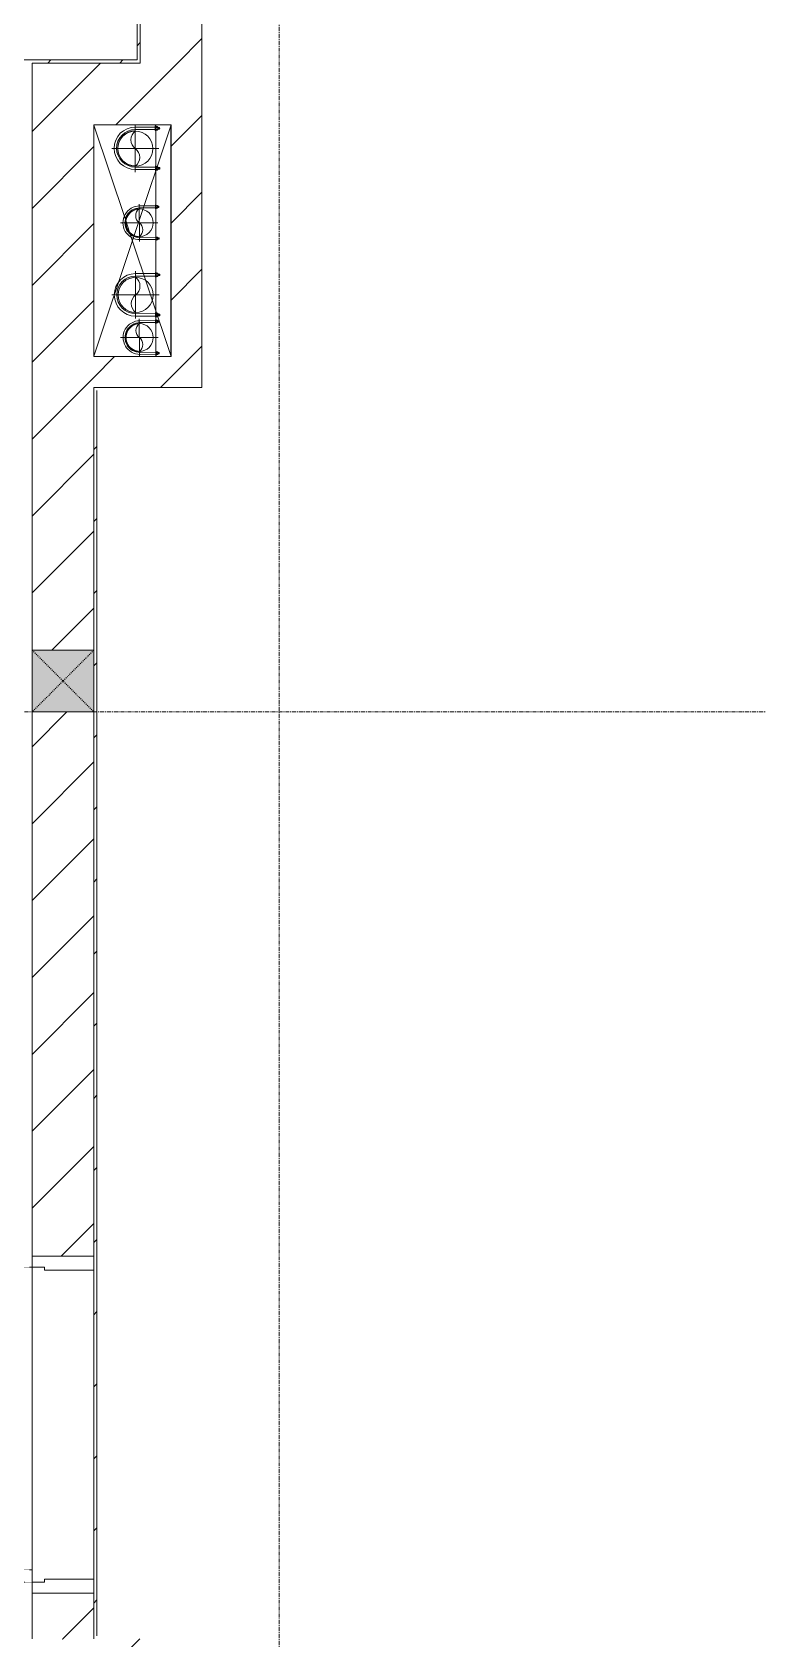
# Model space of a CAD drawing. Header units: millimetres. Extents: x 5359 to 218750, y -16347 to 109893.
# Drawn here: x 41853 to 44202, y 45437 to 50637 of the extents above; entities that cross this region are included whole.
import ezdxf

# ---------------------------------------------------------------- set-up
doc = ezdxf.new("R2010")
doc.units = ezdxf.units.MM
for name, pattern in [('Dash', [6, 3, -3]), ('Grid Line', [22.225, 12.7, -3.175, 3.175, -3.175]), ('IMPORT-CENTER _3_', [10.16, 6.35, -1.27, 1.27, -1.27]), ('NET VAN', [1.06, 0.53, -0.53])]:
    doc.linetypes.add(name, pattern=pattern)
for name, color, linetype, lineweight in [('0-1', 7, 'Continuous', 5), ('0-2', 9, 'Continuous', 9), ('A-DETL-GENF-2', 9, 'NET VAN', 9), ('A-DOOR', 31, 'Continuous', 9), ('A-DOOR-FRAM', 31, 'Continuous', 9), ('A-FLOR', 192, 'Continuous', 9), ('A-FLOR-1', 9, 'Continuous', 9), ('A-WALL', 113, 'Continuous', 9), ('A-WALL-3', 113, 'Continuous', 18), ('A-WALL-PATT-2', 9, 'Continuous', 9), ('A-WALL-PATT-3', 111, 'Continuous', 9), ('G-IMPT', 8, 'Continuous', 9), ('G-IMPT-1', 8, 'IMPORT-CENTER _3_', 9), ('I-WALL-1', 53, 'Continuous', 18), ('I-WALL-3', 2, 'Continuous', 18), ('M-EQPM', 50, 'Continuous', 9), ('S-COLS', 52, 'Continuous', 9), ('S-COLS-3', 9, 'Continuous', 9), ('S-COLS-4', 52, 'Continuous', 18), ('S-COLS-HDLN', 52, 'Dash', 9), ('S-GRID-1', 1, 'Grid Line', 9)]:
    doc.layers.add(name, color=color, linetype=linetype, lineweight=lineweight)
pattern_1 = [(45, (0, 0), (-116.6726, 116.6726), [])]
pattern_2 = [(45, (0, 0), (-124.4508, 124.4508), [])]

# ---------------------------------------------------------------- blocks, each defined once
blk = doc.blocks.new('NCV_TKTC_TANG 1_rvt-1-TKCS_MB ĐỊNH VỊ CỔNG-HÀNG RÀO')
at = {"layer": 'A-WALL-PATT-2'}
h = blk.add_hatch(dxfattribs=at)
h.set_pattern_fill('FP_3', color=256, style=0, pattern_type=2)
h.set_pattern_definition(pattern_1)
h.paths.add_polyline_path([(42202.6, 50546.9), (42202.6, 53436.9), (42192.6, 53436.9), (42192.6, 50546.9)])
h = blk.add_hatch(dxfattribs=at)
h.set_pattern_fill('FP_3', color=256, style=0, pattern_type=2)
h.set_pattern_definition(pattern_1)
h.paths.add_polyline_path([(40461.4, 50536.9), (40952.6, 50536.9), (40952.6, 50546.9), (38152.6, 50546.9), (38152.6, 50536.9), (40052.6, 50536.9)])
h.paths.add_polyline_path([(42202.6, 50536.9), (42202.6, 50546.9), (41752.6, 50546.9), (41752.6, 50536.9), (41852.6, 50536.9)])
at = {"layer": 'A-FLOR-1'}
blk.add_line((42052.4, 45630.3), (42052.4, 46630.3), dxfattribs=at)
at = {"layer": 'I-WALL-1'}
for p, q in [((42192.6, 53426.9), (42192.6, 50546.9)), ((42202.6, 50546.9), (42202.6, 53436.9)), ((42192.6, 50546.9), (41752.6, 50546.9)), ((42202.6, 50536.9), (42202.6, 50546.9)), ((41852.6, 50536.9), (42202.6, 50536.9))]:
    blk.add_line(p, q, dxfattribs=at)
blk = doc.blocks.new('TKTC_XREF_251221_MB TANG 1 - TKTC_XREF_260130_MB TANG 1_dwg_CUM U_DN100-4202115-TKCS_MB ĐỊNH VỊ CỔNG-HÀNG RÀO')
at = {"layer": 'G-IMPT'}
blk.add_hatch(color=256, dxfattribs=at).paths.add_polyline_path([(0, -61), (0, -57), (14.8, -55.1), (28.5, -49.4), (40.3, -40.3), (49.4, -28.5), (55.1, -14.8), (57, 0), (55.1, 14.8), (49.4, 28.5), (40.3, 40.3), (28.5, 49.4), (14.8, 55.1), (0, 57), (0, 61), (15.8, 58.9), (37.7, 47.3), (43.1, 43.1), (52.8, 30.5), (58.9, 15.8), (61, 0), (58.9, -15.8), (52.8, -30.5), (43.1, -43.1), (30.5, -52.8), (15.8, -58.9)])
for p, q in [((-79.1, 66.6), (-79.1, 63.4)), ((-76.6, 66.6), (-76.6, 63.4)), ((-74.6, 66.6), (-74.6, 63.4)), ((-72.7, 69.3), (-72.7, 60.7)), ((-66.9, 67.9), (-71.7, 67.9)), ((-65, 69), (0, 69)), ((-66.9, 62.1), (-71.7, 62.1)), ((-79.1, -63.4), (-79.1, -66.6)), ((-76.6, -63.4), (-76.6, -66.6)), ((-74.6, -63.4), (-74.6, -66.6)), ((-72.7, -60.7), (-72.7, -69.3)), ((-66.9, -62.1), (-71.7, -62.1)), ((-66.9, -67.9), (-71.7, -67.9)), ((-65, -69), (0, -69))]:
    blk.add_line(p, q, dxfattribs=at)
at = {"layer": 'G-IMPT', "flags": 128}
for points in [[(-72.7, 67.6), (-78.1, 67.6), (-78.1, 62.4), (-72.7, 62.4)], [(-71.7, 59.2), (-66.9, 59.2), (-66.9, 70.8), (-71.7, 70.8)], [(-66.9, 70.8), (-66.9, 72.7), (-65, 72.7), (-65, 57.3), (-66.9, 57.3), (-66.9, 59.2)], [(-65, 61), (0, 61), (0, 57)], [(-72.7, -62.4), (-78.1, -62.4), (-78.1, -67.6), (-72.7, -67.6)], [(-71.7, -70.8), (-66.9, -70.8), (-66.9, -59.2), (-71.7, -59.2)], [(-66.9, -59.2), (-66.9, -57.3), (-65, -57.3), (-65, -72.7), (-66.9, -72.7), (-66.9, -70.8)], [(-65, -61), (0, -61), (0, -57)]]:
    blk.add_lwpolyline(points, dxfattribs=at)
at = {"layer": 'G-IMPT'}
for centre, radius, start, end in [((-78.1, 66.6), 0.96, 90, 180), ((-71.1, 69.3), 1.56, 112.61986, 247.38014), ((-67.9, 65), 4.8, 143.1301, 216.8699), ((0, 0), 69, 270, 90), ((-78.1, 63.4), 0.96, 180, 270), ((-71.1, 60.7), 1.56, 112.61986, 247.38014), ((0, 0), 61, 270, 90), ((0, 0), 57, 270, 90), ((-78.1, -63.4), 0.96, 90, 180), ((-71.1, -60.7), 1.56, 112.61986, 247.38014), ((-67.9, -65), 4.8, 143.1301, 216.8699), ((-78.1, -66.6), 0.96, 180, 270), ((-71.1, -69.3), 1.56, 112.61986, 247.38014)]:
    blk.add_arc(centre, radius, start, end, dxfattribs=at)
blk = doc.blocks.new('TKTC_XREF_251221_MB TANG 1 - TKTC_XREF_260130_MB TANG 1_dwg_$cc-4202117-TKCS_MB ĐỊNH VỊ CỔNG-HÀNG RÀO')
at = {"layer": 'G-IMPT'}
blk.add_circle((0, 0), 0.5, dxfattribs=at)
for centre, radius, start, end in [((0, 0), 0.5, 90, 270), ((0.188, 0.25), 0.313, 126.8699, 233.1301), ((-0.188, -0.25), 0.313, 306.8699, 53.1301)]:
    blk.add_arc(centre, radius, start, end, dxfattribs=at)
at = {"layer": 'G-IMPT-1'}
for p, q in [((0, -0.673), (0, 0.673)), ((-0.673, 0), (0.673, 0))]:
    blk.add_line(p, q, dxfattribs=at)
blk = doc.blocks.new('TKTC_XREF_251221_MB TANG 1 - TKTC_XREF_260130_MB TANG 1_dwg_$cc-V88-TKCS_MB ĐỊNH VỊ CỔNG-HÀNG RÀO')
at = {"layer": 'G-IMPT'}
blk.add_circle((0, 0), 0.5, dxfattribs=at)
for centre, radius, start, end in [((0, 0), 0.5, 90, 270), ((0.188, 0.25), 0.313, 126.8699, 233.1301), ((-0.188, -0.25), 0.313, 306.8699, 53.1301)]:
    blk.add_arc(centre, radius, start, end, dxfattribs=at)
at = {"layer": 'G-IMPT-1'}
for p, q in [((0, -0.673), (0, 0.673)), ((-0.673, 0), (0.673, 0))]:
    blk.add_line(p, q, dxfattribs=at)
blk = doc.blocks.new('TKTC_XREF_251221_MB TANG 1 - TKTC_XREF_260130_MB TANG 1_dwg_CUM U_DN100-4202112-TKCS_MB ĐỊNH VỊ CỔNG-HÀNG RÀO')
at = {"layer": 'G-IMPT'}
blk.add_hatch(color=256, dxfattribs=at).paths.add_polyline_path([(0, 61), (0, 57), (14.8, 55.1), (28.5, 49.4), (40.3, 40.3), (49.4, 28.5), (55.1, 14.8), (57, 0), (55.1, -14.8), (49.4, -28.5), (40.3, -40.3), (28.5, -49.4), (14.8, -55.1), (0, -57), (0, -61), (15.8, -58.9), (30.5, -52.8), (43.1, -43.1), (52.8, -30.5), (58.9, -15.8), (61, 0), (58.9, 15.8), (52.8, 30.5), (43.1, 43.1), (30.5, 52.8), (15.8, 58.9)])
for p, q in [((-79.1, 66.6), (-79.1, 63.4)), ((-76.6, 66.6), (-76.6, 63.4)), ((-74.6, 66.6), (-74.6, 63.4)), ((-72.7, 69.3), (-72.7, 60.7)), ((-66.9, 67.9), (-71.7, 67.9)), ((-66.9, 62.1), (-71.7, 62.1)), ((-65, 69), (0, 69)), ((-79.1, -63.4), (-79.1, -66.6)), ((-76.6, -63.4), (-76.6, -66.6)), ((-74.6, -63.4), (-74.6, -66.6)), ((-72.7, -60.7), (-72.7, -69.3)), ((-66.9, -62.1), (-71.7, -62.1)), ((-66.9, -67.9), (-71.7, -67.9)), ((-65, -69), (0, -69))]:
    blk.add_line(p, q, dxfattribs=at)
at = {"layer": 'G-IMPT', "flags": 128}
for points in [[(-72.7, 67.6), (-78.1, 67.6), (-78.1, 62.4), (-72.7, 62.4)], [(-71.7, 59.2), (-66.9, 59.2), (-66.9, 70.8), (-71.7, 70.8)], [(-66.9, 70.8), (-66.9, 72.7), (-65, 72.7), (-65, 57.3), (-66.9, 57.3), (-66.9, 59.2)], [(-65, 61), (0, 61), (0, 57)], [(-72.7, -62.4), (-78.1, -62.4), (-78.1, -67.6), (-72.7, -67.6)], [(-71.7, -70.8), (-66.9, -70.8), (-66.9, -59.2), (-71.7, -59.2)], [(-66.9, -59.2), (-66.9, -57.3), (-65, -57.3), (-65, -72.7), (-66.9, -72.7), (-66.9, -70.8)], [(-65, -61), (0, -61), (0, -57)]]:
    blk.add_lwpolyline(points, dxfattribs=at)
at = {"layer": 'G-IMPT'}
for centre, radius, start, end in [((-78.1, 66.6), 0.96, 90, 180), ((-78.1, 63.4), 0.96, 180, 270), ((-71.1, 69.3), 1.56, 112.6199, 247.3801), ((-67.9, 65), 4.8, 143.1301, 216.8699), ((-71.1, 60.7), 1.56, 112.6199, 247.3801), ((0, 0), 69, 270, 90), ((0, 0), 61, 270, 90), ((0, 0), 57, 270, 90), ((-78.1, -63.4), 0.96, 90, 180), ((-78.1, -66.6), 0.96, 180, 270), ((-71.1, -60.7), 1.56, 112.6199, 247.3801), ((-67.9, -65), 4.8, 143.1301, 216.8699), ((-71.1, -69.3), 1.56, 112.6199, 247.3801)]:
    blk.add_arc(centre, radius, start, end, dxfattribs=at)
blk = doc.blocks.new('TKTC_XREF_251221_MB TANG 1 - TKTC_XREF_260130_MB TANG 1_dwg_$cc-4202114-TKCS_MB ĐỊNH VỊ CỔNG-HÀNG RÀO')
at = {"layer": 'G-IMPT'}
blk.add_circle((0, 0), 0.5, dxfattribs=at)
for centre, radius, start, end in [((0, 0), 0.5, 90, 270), ((0.188, 0.25), 0.313, 126.8699, 233.1301), ((-0.188, -0.25), 0.313, 306.8699, 53.1301)]:
    blk.add_arc(centre, radius, start, end, dxfattribs=at)
at = {"layer": 'G-IMPT-1'}
for p, q in [((0, -0.673), (0, 0.673)), ((-0.673, 0), (0.673, 0))]:
    blk.add_line(p, q, dxfattribs=at)
blk = doc.blocks.new('TKTC_XREF_251221_MB TANG 1 - TKTC_XREF_260130_MB TANG 1_dwg_$cc-4202118-TKCS_MB ĐỊNH VỊ CỔNG-HÀNG RÀO')
at = {"layer": 'G-IMPT'}
blk.add_circle((0, 0), 0.5, dxfattribs=at)
for centre, radius, start, end in [((0, 0), 0.5, 90, 270), ((0.188, 0.25), 0.313, 126.8699, 233.1301), ((-0.188, -0.25), 0.313, 306.8699, 53.1301)]:
    blk.add_arc(centre, radius, start, end, dxfattribs=at)
at = {"layer": 'G-IMPT-1'}
for p, q in [((0, -0.673), (0, 0.673)), ((-0.673, 0), (0.673, 0))]:
    blk.add_line(p, q, dxfattribs=at)
blk = doc.blocks.new('TKTC_XREF_251221_MB TANG 1 - TKTC_XREF_260130_MB TANG 1_dwg-4202109-TKCS_MB ĐỊNH VỊ CỔNG-HÀNG RÀO')
at = {"layer": 'G-IMPT'}
blk.add_line((-160849.9, -351009.7), (-160849.9, -351759.8), dxfattribs=at)
at = {"layer": 'G-IMPT', "flags": 128}
blk.add_lwpolyline([(-160859.3, -351759.7), (-160899.1, -351759.5), (-160899.1, -351009.7)], dxfattribs=at)
for name, p, xscale, yscale, zscale, rotation in [('TKTC_XREF_251221_MB TANG 1 - TKTC_XREF_260130_MB TANG 1_dwg_$cc-4202114-TKCS_MB ĐỊNH VỊ CỔNG-HÀNG RÀO', (-160965, -351086.6), 113.7150000000092, 113.7150000000092, 113.7150000000092, 0.04476088158440977), ('TKTC_XREF_251221_MB TANG 1 - TKTC_XREF_260130_MB TANG 1_dwg_CUM U_DN100-4202112-TKCS_MB ĐỊNH VỊ CỔNG-HÀNG RÀO', (-160965, -351085.7), 0.9975000000000005, 0.9975000000000005, 0.9975000000000005, 180.0467435561312), ('TKTC_XREF_251221_MB TANG 1 - TKTC_XREF_260130_MB TANG 1_dwg_$cc-4202118-TKCS_MB ĐỊNH VỊ CỔNG-HÀNG RÀO', (-160952.4, -351326.8), 90.0000000000512, 90.0000000000512, 90.0000000000512, 0.419778997776333), ('TKTC_XREF_251221_MB TANG 1 - TKTC_XREF_260130_MB TANG 1_dwg_CUM U_DN100-4202112-TKCS_MB ĐỊNH VỊ CỔNG-HÀNG RÀO', (-160964.1, -351560), 0.9974999999999966, 0.9974999999999966, 0.9974999999999966, 180.0467435564899), ('TKTC_XREF_251221_MB TANG 1 - TKTC_XREF_260130_MB TANG 1_dwg_$cc-4202117-TKCS_MB ĐỊNH VỊ CỔNG-HÀNG RÀO', (-160952, -351698), 90.0000000000512, 90.0000000000512, 90.0000000000512, 0.419778997776333)]:
    blk.add_blockref(name, p, dxfattribs=dict(xscale=xscale, yscale=yscale, zscale=zscale, rotation=rotation))
at = {"extrusion": (0, 0, -1)}
for name, p, xscale, yscale, zscale, rotation in [('TKTC_XREF_251221_MB TANG 1 - TKTC_XREF_260130_MB TANG 1_dwg_CUM U_DN100-4202115-TKCS_MB ĐỊNH VỊ CỔNG-HÀNG RÀO', (160950.5, -351326.8), 0.7894736842105242, 0.7894736842105242, -0.7894736842105241, 359.5802210006287), ('TKTC_XREF_251221_MB TANG 1 - TKTC_XREF_260130_MB TANG 1_dwg_$cc-V88-TKCS_MB ĐỊNH VỊ CỔNG-HÀNG RÀO', (160964.1, -351560), 113.7150000000092, 113.7150000000092, -113.7150000000092, 179.9532564459116), ('TKTC_XREF_251221_MB TANG 1 - TKTC_XREF_260130_MB TANG 1_dwg_CUM U_DN100-4202115-TKCS_MB ĐỊNH VỊ CỔNG-HÀNG RÀO', (160950.1, -351698), 0.7894736842105242, 0.7894736842105242, -0.7894736842105241, 359.5802210006287)]:
    blk.add_blockref(name, p, dxfattribs=dict(at, xscale=xscale, yscale=yscale, zscale=zscale, rotation=rotation))
blk = doc.blocks.new('TKTC_XREF_251221_MB TANG 1 - TKTC_XREF_251221_MB TANG 1-2038492-TKCS_MB ĐỊNH VỊ CỔNG-HÀNG RÀO')
blk.add_blockref('TKTC_XREF_251221_MB TANG 1 - TKTC_XREF_260130_MB TANG 1_dwg-4202109-TKCS_MB ĐỊNH VỊ CỔNG-HÀNG RÀO', (169499.1, 384109.7))
blk = doc.blocks.new('G1_SOF - BO TRU - 200x200-V321-TKCS_MB ĐỊNH VỊ CỔNG-HÀNG RÀO')
at = {"layer": 'S-COLS-3'}
blk.add_hatch(color=256, dxfattribs=at).paths.add_polyline_path([(100, -100), (100, 100), (-100, 100), (-100, -100)])
at = {"layer": 'S-COLS-4'}
for p, q in [((100, 100), (-100, 100)), ((-100, 100), (-100, -100)), ((100, -100), (100, 100)), ((-100, -100), (100, -100))]:
    blk.add_line(p, q, dxfattribs=at)
at = {"layer": 'S-COLS-HDLN'}
for p, q in [((100, 100), (-100, -100)), ((-100, 100), (100, -100))]:
    blk.add_line(p, q, dxfattribs=at)
blk = doc.blocks.new('FD_05 - FD_05-1000x2200mm-835433-TKCS_MB ĐỊNH VỊ CỔNG-HÀNG RÀO')
at = {"layer": 'A-DETL-GENF-2'}
for p, q in [((510, -100), (470, -100)), ((470, -100), (470, -1120)), ((510, -1120), (510, -100)), ((470, -1120), (510, -1120))]:
    blk.add_line(p, q, dxfattribs=at)
blk.add_arc((510, -100), 1020, 180, 267.7525, dxfattribs=at)
at = {"layer": 'A-DOOR-FRAM'}
for p, q in [((-545, 100), (-500, 100)), ((-545, -100), (-545, 100)), ((-500, 100), (-500, -60)), ((500, 100), (545, 100)), ((500, -60), (500, 100)), ((545, 100), (545, -100)), ((-510, -100), (-545, -100)), ((-500, -60), (-510, -60)), ((-510, -60), (-510, -100)), ((510, -60), (500, -60)), ((510, -100), (510, -60)), ((545, -100), (510, -100))]:
    blk.add_line(p, q, dxfattribs=at)

msp = doc.modelspace()

# ---------------------------------------------------------------- hatches: boundary and pattern name
at = {"layer": 'A-WALL-PATT-3'}
h = msp.add_hatch(dxfattribs=at)
h.set_pattern_fill('FP_1', color=256, style=0, pattern_type=2)
h.set_pattern_definition(pattern_2)
h.paths.add_polyline_path([(42277, 50536.9), (42402.6, 50536.9), (42402.6, 53436.9), (42202.6, 53436.9), (42202.6, 50536.9)])
h = msp.add_hatch(dxfattribs=at)
h.set_pattern_fill('FP_1', color=256, style=0, pattern_type=2)
h.set_pattern_definition(pattern_2)
h.paths.add_polyline_path([(42402.6, 50336.9), (42402.6, 50536.9), (41852.6, 50536.9), (41852.6, 50336.9), (42302.6, 50336.9)])
h = msp.add_hatch(dxfattribs=at)
h.set_pattern_fill('FP_1', color=256, style=0, pattern_type=2)
h.set_pattern_definition(pattern_2)
h.paths.add_polyline_path([(41852.6, 49486.9), (42052.6, 49486.9), (42052.6, 50336.9), (41852.6, 50336.9), (41852.6, 49731.5)])
h = msp.add_hatch(dxfattribs=at)
h.set_pattern_fill('FP_1', color=256, style=0, pattern_type=2)
h.set_pattern_definition(pattern_2)
h.paths.add_polyline_path([(42302.6, 49586.9), (42402.6, 49586.9), (42402.6, 50336.9), (42302.6, 50336.9), (42302.6, 49731.5)])
h = msp.add_hatch(dxfattribs=at)
h.set_pattern_fill('FP_1', color=256, style=0, pattern_type=2)
h.set_pattern_definition(pattern_2)
h.paths.add_polyline_path([(42402.6, 49486.9), (42402.6, 49586.9), (42052.6, 49586.9), (42052.6, 49486.9), (42277, 49486.9)])
h = msp.add_hatch(dxfattribs=at)
h.set_pattern_fill('FP_1', color=256, style=0, pattern_type=2)
h.set_pattern_definition(pattern_2)
h.paths.add_polyline_path([(41892.6, 45436.9), (42052.6, 45436.9), (42052.6, 45585.3), (41852.6, 45585.3), (41852.6, 45436.9)])
h.paths.add_polyline_path([(41892.6, 46675.3), (42052.6, 46675.3), (42052.6, 48436.9), (41852.6, 48436.9), (41852.6, 46675.3)])
h.paths.add_polyline_path([(41913.1, 48636.9), (42052.6, 48636.9), (42052.6, 49486.9), (41852.6, 49486.9), (41852.6, 48636.9)])
h = msp.add_hatch(dxfattribs=at)
h.set_pattern_fill('FP_32', color=256, style=0, pattern_type=2)
h.set_pattern_definition(pattern_1)
h.paths.add_polyline_path([(42062.6, 45436.9), (42062.6, 49486.9), (42052.6, 49486.9), (42052.6, 45436.9)])
h = msp.add_hatch(dxfattribs=at)
h.set_pattern_fill('FP_1', color=256, style=0, pattern_type=2)
h.set_pattern_definition(pattern_2)
h.paths.add_polyline_path([(42052.6, 45236.9), (42402.6, 45236.9), (42402.6, 45436.9), (38852.6, 45436.9), (38852.6, 45236.9), (41852.6, 45236.9), (41852.6, 45435.3), (42052.6, 45435.3), (42052.6, 45293.4)])

# ---------------------------------------------------------------- linework, layer by layer
at = {"layer": '0-2'}
for p, q in [((42183.1, 49979), (42302.6, 50336.9)), ((42154.4, 50030.9), (42052.6, 50335.7)), ((42156.7, 50024), (42154.4, 50030.9)), ((42052.6, 49588.2), (42182.1, 49976)), ((42168.2, 49989.5), (42156.7, 50024)), ((42169.9, 49984.4), (42169, 49987.2)), ((42302.6, 49586.9), (42170.3, 49983.3))]:
    msp.add_line(p, q, dxfattribs=at)
at = {"layer": 'A-FLOR'}
msp.add_line((42402.6, 53636.9), (42402.6, 50536.9), dxfattribs=at)
at = {"layer": 'A-WALL'}
msp.add_line((41852.6, 45620.3), (41852.6, 46640.3), dxfattribs=at)
at = {"layer": 'A-WALL-3'}
for p, q in [((42402.6, 50536.9), (42402.6, 53636.9)), ((42202.6, 53436.9), (42202.6, 50536.9)), ((42202.6, 50536.9), (41852.6, 50536.9)), ((41852.6, 50536.9), (41852.6, 48636.9)), ((42402.6, 49486.9), (42402.6, 50536.9)), ((42052.6, 50336.9), (42302.6, 50336.9)), ((42052.6, 49586.9), (42052.6, 50336.9)), ((42302.6, 50336.9), (42302.6, 49586.9)), ((42302.6, 49586.9), (42052.6, 49586.9)), ((42052.6, 48636.9), (42052.6, 49486.9)), ((42062.6, 49486.9), (42402.6, 49486.9)), ((41852.6, 48436.9), (41852.6, 46675.3)), ((42052.6, 46675.3), (42052.6, 48436.9)), ((41852.6, 45585.3), (41852.6, 45436.9)), ((42052.6, 45436.9), (42052.6, 45585.3))]:
    msp.add_line(p, q, dxfattribs=at)
at = {"layer": 'I-WALL-3'}
for p, q in [((42062.6, 49486.9), (42052.6, 49486.9)), ((42062.6, 45446.9), (42062.6, 49476.9)), ((42052.6, 46630.3), (42052.6, 45630.3))]:
    msp.add_line(p, q, dxfattribs=at)
at = {"layer": 'S-GRID-1'}
for p, q in [((42652.6, 13102.5), (42652.6, 80482.7)), ((135474.6, 48436.9), (24837.1, 48436.9))]:
    msp.add_line(p, q, dxfattribs=at)

# ---------------------------------------------------------------- block references
at = {"layer": '0-1'}
msp.add_blockref('NCV_TKTC_TANG 1_rvt-1-TKCS_MB ĐỊNH VỊ CỔNG-HÀNG RÀO', (0, 0), dxfattribs=at)
at = {"layer": 'A-DOOR', "rotation": 269.9999999999999}
msp.add_blockref('FD_05 - FD_05-1000x2200mm-835433-TKCS_MB ĐỊNH VỊ CỔNG-HÀNG RÀO', (41952.6, 46130.3), dxfattribs=at)
at = {"layer": 'M-EQPM'}
msp.add_blockref('TKTC_XREF_251221_MB TANG 1 - TKTC_XREF_251221_MB TANG 1-2038492-TKCS_MB ĐỊNH VỊ CỔNG-HÀNG RÀO', (33652.6, 17236.9), dxfattribs=at)
at = {"layer": 'S-COLS'}
msp.add_blockref('G1_SOF - BO TRU - 200x200-V321-TKCS_MB ĐỊNH VỊ CỔNG-HÀNG RÀO', (41952.6, 48536.9), dxfattribs=at)

doc.saveas('drawing.dxf')
